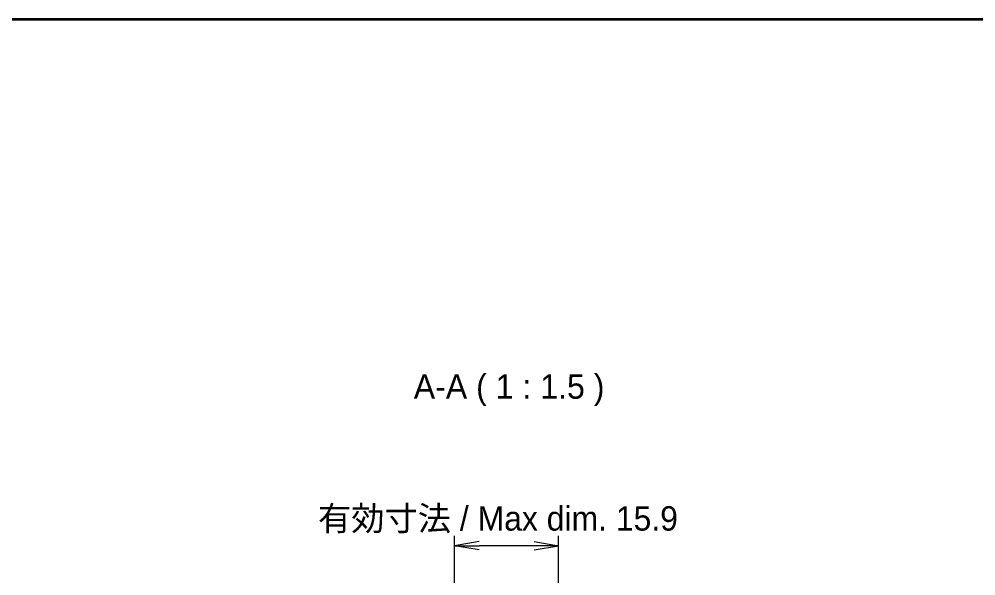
# Model space of a CAD drawing. Header units: millimetres. Extents: x 204 to 2721, y 201 to 622.
# Drawn here: x 899 to 1045.4, y 537 to 622.2 of the extents above; entities that cross this region are included whole.
import ezdxf

# ---------------------------------------------------------------- set-up
doc = ezdxf.new("R2010")
doc.units = ezdxf.units.MM
doc.header["$LTSCALE"] = 1.5
doc.layers.get('Defpoints').update_dxf_attribs({"lineweight": 25})
for name, color, linetype, lineweight in [('Border (ISO)', 7, 'Continuous', 35), ('Dimension (ISO)', 7, 'Continuous', 18), ('Symbol (ISO)', 7, 'Continuous', 18)]:
    doc.layers.add(name, color=color, linetype=linetype, lineweight=lineweight)
doc.styles.add('Note Text (TK)', font='MS PGothic.ttf')
doc.dimstyles.new('Default - Method 1b (TK)', dxfattribs={"dimscale": 1.5, "dimtxt": 2.5, "dimasz": 2.5, "dimexe": 1, "dimexo": 1.5, "dimgap": 1, "dimtad": 1, "dimtoh": 1, "dimdsep": 46, "dimtxsty": 'Note Text (TK)', "dimblk": 'OPEN', "dimcen": 0.09, "dimdle": 5, "dimclrd": 100, "dimclre": 100, "dimclrt": 7, "dimadec": 1, "dimazin": 1, "dimtfac": 1, "dimtmove": 0, "dimatfit": 3, "dimldrblk": 'OPEN', "dimfxl": 1, "dimtolj": 1, "dimlwd": -1, "dimlwe": -1, "dimarcsym": 0})

# ---------------------------------------------------------------- blocks, each defined once
blk = doc.blocks.new('図面枠 tk図枠')
at = {"layer": 'Border (ISO)'}
blk.add_line((14.5, 289), (405.5, 289), dxfattribs=at)
blk = doc.blocks.new('_Open')
at = {"color": 0, "linetype": 'ByBlock', "lineweight": -2}
for p, q in [((-1, 0.167), (0, 0)), ((-1, -0.167), (0, 0)), ((0, 0), (-1, 0))]:
    blk.add_line(p, q, dxfattribs=at)
blk = doc.blocks.new('*D21')
at = {"layer": 'Defpoints', "color": 0}
for p in [(965.61, 541.62), (965.61, 518.99), (981.52, 514.46)]:
    blk.add_point(p, dxfattribs=at)
at = {"layer": 'Dimension (ISO)', "color": 100}
for p, q in [((965.61, 521.24), (965.61, 543.12)), ((981.52, 516.71), (981.52, 543.12)), ((977.77, 541.62), (969.36, 541.62))]:
    blk.add_line(p, q, dxfattribs=at)
at = {"layer": 'Dimension (ISO)', "color": 100, "xscale": 3.75, "yscale": 3.75, "zscale": 3.75, "rotation": 180}
blk.add_blockref('_Open', (965.61, 541.62), dxfattribs=at)
at = {"layer": 'Dimension (ISO)', "color": 100, "xscale": 3.75, "yscale": 3.75, "zscale": 3.75}
blk.add_blockref('_Open', (981.52, 541.62), dxfattribs=at)
at = {"layer": 'Dimension (ISO)', "color": 7, "insert": (944.7, 545.58), "char_height": 3.75, "attachment_point": 4, "style": 'Note Text (TK)'}
blk.add_mtext('\\A1;\\fMS PGothic|b0|i0;{\\H3.7310;有効寸法 / Max dim. 15.9}', dxfattribs=at)

msp = doc.modelspace()

# ---------------------------------------------------------------- block references
at = {"xscale": 1.5, "yscale": 1.5, "zscale": 1.5}
msp.add_blockref('図面枠 tk図枠', (583.498, 188.698), dxfattribs=at)

# ---------------------------------------------------------------- texts
at = {"layer": 'Symbol (ISO)', "color": 7, "insert": (959.357, 562.979), "char_height": 3.75, "attachment_point": 7, "style": 'Note Text (TK)'}
msp.add_mtext('A-A ( 1 : 1.5 )', dxfattribs=at)

# ---------------------------------------------------------------- dimensions: what is measured, and where the dimension line sits
at = {"layer": 'Dimension (ISO)', "color": 100}
dim = msp.add_linear_dim(base=(965.61, 541.621), p1=(981.52, 514.461), p2=(965.61, 518.991), angle=180, text='\\fMS PGothic|b0|i0;{\\H3.7310;有効寸法 / Max dim. <>}', dimstyle='Default - Method 1b (TK)', override={"dimgap": 1, "dimtoh": 0, "dimdec": 1, "dimtol": 0, "dimlim": 0, "dimtp": 0, "dimtm": 0, "dimtdec": 1, "dimtofl": 0, "dimatfit": 1}, dxfattribs=at)
dim.commit()
dim.dimension.update_dxf_attribs({"geometry": '*D21', "text_midpoint": (973.565, 541.621), "dimtype": 160})

doc.saveas('drawing.dxf')
